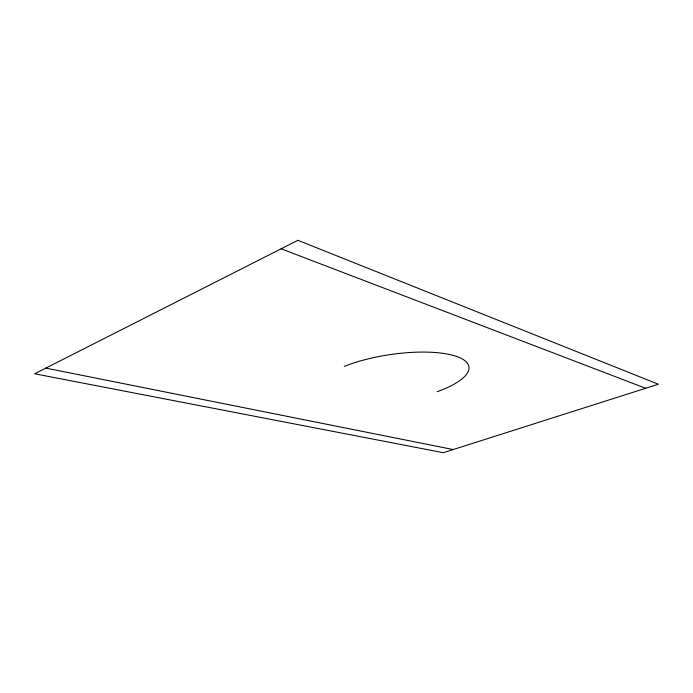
<?xml version="1.0" encoding="UTF-8"?>
<svg xmlns="http://www.w3.org/2000/svg" width="693" height="693" viewBox="0 0 693 693"><rect width="100%" height="100%" fill="white"/><g stroke="black" fill="none" stroke-linecap="round" stroke-linejoin="round"><path stroke-width="1.04" d="M45.842 368.104L453.213 449.549M281.141 248.804L645.659 388.271M344.274 366.406A76.576 23.727 -8.5 0 1 453.066 355.362A76.576 23.727 -8.5 0 1 437.179 391.71M297.903 240.306L34.65 373.778L443.347 452.694L658.35 384.234L297.903 240.306"/></g></svg>
